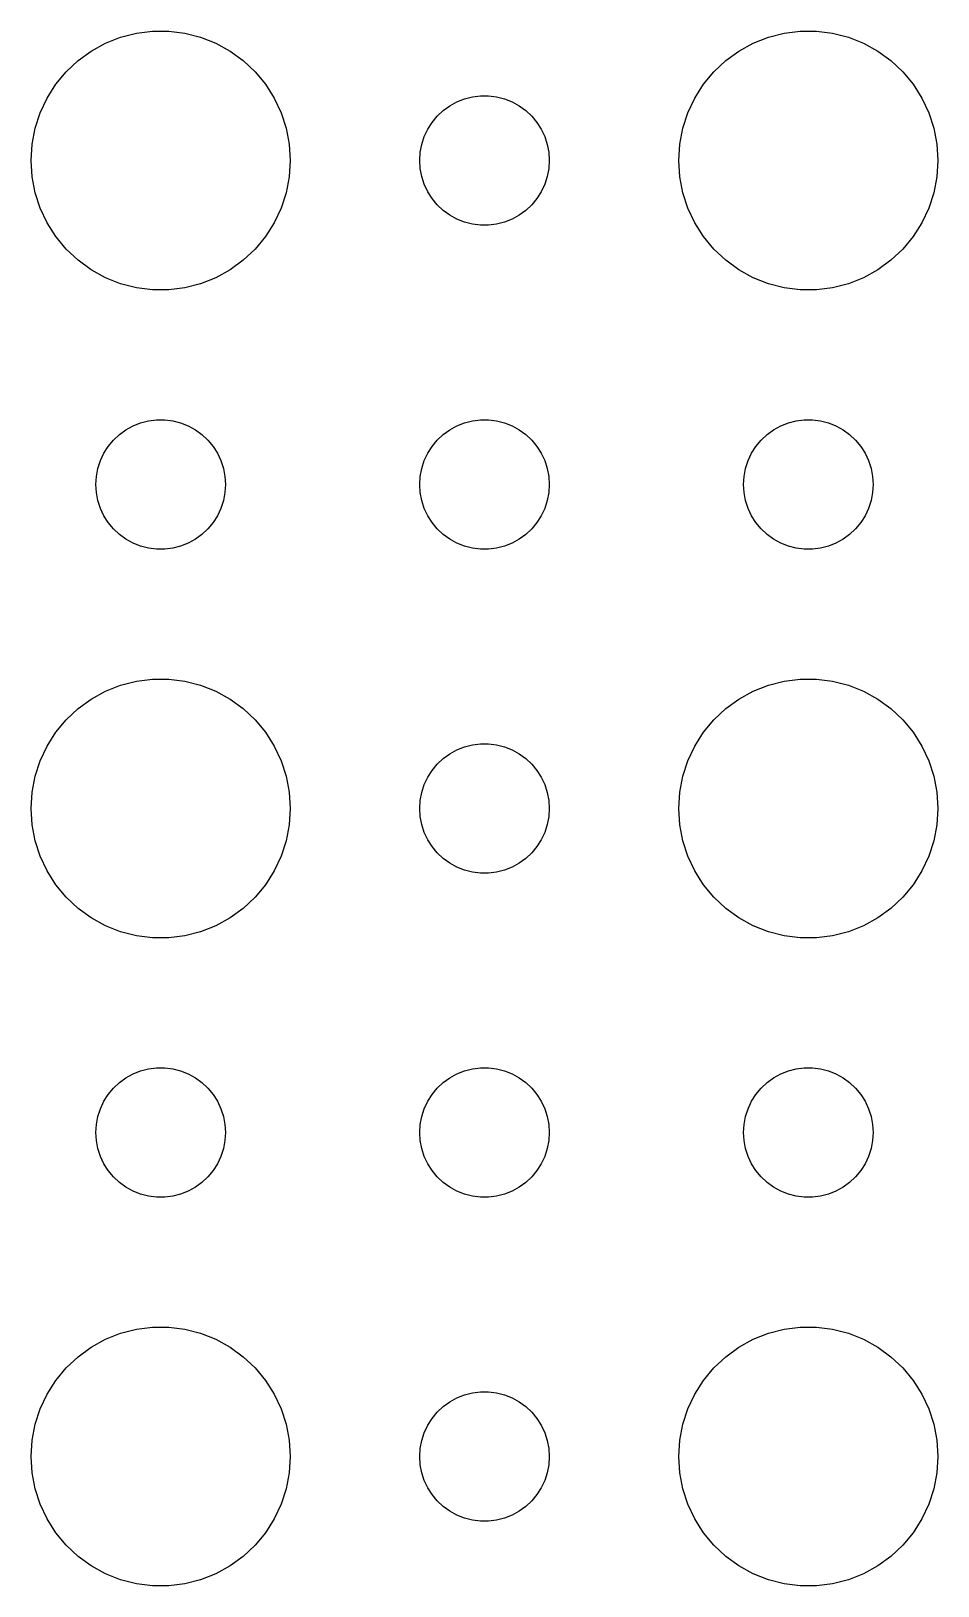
# Model space of a CAD drawing. Header units: metres. Extents: x -142 to 142, y -142 to 142.
# Drawn here: x -93 to -72, y -107.99 to -72.01 of the extents above; entities that cross this region are included whole.
import ezdxf

# ---------------------------------------------------------------- set-up
doc = ezdxf.new("R2010")
doc.units = ezdxf.units.M

msp = doc.modelspace()

# ---------------------------------------------------------------- linework, layer by layer
for p, q in [((-91.6075, -72.467), (-91.2773, -72.2855)), ((-91.2773, -72.2855), (-90.927, -72.1468)), ((-90.927, -72.1468), (-90.5621, -72.0531)), ((-90.5621, -72.0531), (-90.1884, -72.0059)), ((-90.1884, -72.0059), (-89.8116, -72.0059)), ((-89.8116, -72.0059), (-89.4379, -72.0531)), ((-89.4379, -72.0531), (-89.073, -72.1468)), ((-89.073, -72.1468), (-88.7227, -72.2855)), ((-88.7227, -72.2855), (-88.3925, -72.467)), ((-76.6075, -72.467), (-76.2773, -72.2855)), ((-76.2773, -72.2855), (-75.927, -72.1468)), ((-75.927, -72.1468), (-75.5621, -72.0531)), ((-75.5621, -72.0531), (-75.1884, -72.0059)), ((-75.1884, -72.0059), (-74.8116, -72.0059)), ((-74.8116, -72.0059), (-74.4379, -72.0531)), ((-74.4379, -72.0531), (-74.073, -72.1468)), ((-74.073, -72.1468), (-73.7227, -72.2855)), ((-73.7227, -72.2855), (-73.3925, -72.467)), ((-92.1869, -72.9464), (-91.9123, -72.6885)), ((-91.9123, -72.6885), (-91.6075, -72.467)), ((-88.3925, -72.467), (-88.0877, -72.6885)), ((-88.0877, -72.6885), (-87.8131, -72.9464)), ((-77.1869, -72.9464), (-76.9123, -72.6885)), ((-76.9123, -72.6885), (-76.6075, -72.467)), ((-73.3925, -72.467), (-73.0877, -72.6885)), ((-73.0877, -72.6885), (-72.8131, -72.9464)), ((-92.427, -73.2366), (-92.1869, -72.9464)), ((-87.8131, -72.9464), (-87.573, -73.2366)), ((-77.427, -73.2366), (-77.1869, -72.9464)), ((-72.8131, -72.9464), (-72.573, -73.2366)), ((-92.6289, -73.5547), (-92.427, -73.2366)), ((-87.573, -73.2366), (-87.3711, -73.5547)), ((-77.6289, -73.5547), (-77.427, -73.2366)), ((-72.573, -73.2366), (-72.3711, -73.5547)), ((-92.7893, -73.8956), (-92.6289, -73.5547)), ((-87.3711, -73.5547), (-87.2107, -73.8956)), ((-83.4561, -73.8442), (-83.3037, -73.7335)), ((-83.3037, -73.7335), (-83.1387, -73.6428)), ((-83.1387, -73.6428), (-82.9635, -73.5734)), ((-82.9635, -73.5734), (-82.7811, -73.5266)), ((-82.7811, -73.5266), (-82.5942, -73.503)), ((-82.5942, -73.503), (-82.4058, -73.503)), ((-82.4058, -73.503), (-82.2189, -73.5266)), ((-82.2189, -73.5266), (-82.0365, -73.5734)), ((-82.0365, -73.5734), (-81.8613, -73.6428)), ((-81.8613, -73.6428), (-81.6963, -73.7335)), ((-81.6963, -73.7335), (-81.5439, -73.8442)), ((-77.7893, -73.8956), (-77.6289, -73.5547)), ((-72.3711, -73.5547), (-72.2107, -73.8956)), ((-92.9057, -74.2539), (-92.7893, -73.8956)), ((-87.2107, -73.8956), (-87.0943, -74.2539)), ((-83.8145, -74.2774), (-83.7135, -74.1183)), ((-83.7135, -74.1183), (-83.5934, -73.9732)), ((-83.5934, -73.9732), (-83.4561, -73.8442)), ((-81.5439, -73.8442), (-81.4065, -73.9732)), ((-81.4065, -73.9732), (-81.2865, -74.1183)), ((-81.2865, -74.1183), (-81.1855, -74.2774)), ((-77.9057, -74.2539), (-77.7893, -73.8956)), ((-72.2107, -73.8956), (-72.0943, -74.2539)), ((-92.9763, -74.624), (-92.9057, -74.2539)), ((-87.0943, -74.2539), (-87.0237, -74.624)), ((-83.9529, -74.627), (-83.8947, -74.4478)), ((-83.8947, -74.4478), (-83.8145, -74.2774)), ((-81.1855, -74.2774), (-81.1053, -74.4478)), ((-81.1053, -74.4478), (-81.0471, -74.627)), ((-77.9763, -74.624), (-77.9057, -74.2539)), ((-72.0943, -74.2539), (-72.0237, -74.624)), ((-93, -75), (-92.9763, -74.624)), ((-87.0237, -74.624), (-87, -75)), ((-84, -75), (-83.9882, -74.812)), ((-83.9882, -74.812), (-83.9529, -74.627)), ((-81.0471, -74.627), (-81.0118, -74.812)), ((-81.0118, -74.812), (-81, -75)), ((-78, -75), (-77.9763, -74.624)), ((-72.0237, -74.624), (-72, -75)), ((-92.9763, -75.376), (-93, -75)), ((-87, -75), (-87.0237, -75.376)), ((-83.9882, -75.188), (-84, -75)), ((-83.9529, -75.373), (-83.9882, -75.188)), ((-81.0118, -75.188), (-81.0471, -75.373)), ((-81, -75), (-81.0118, -75.188)), ((-77.9763, -75.376), (-78, -75)), ((-72, -75), (-72.0237, -75.376)), ((-92.9057, -75.7461), (-92.9763, -75.376)), ((-87.0237, -75.376), (-87.0943, -75.7461)), ((-83.8947, -75.5522), (-83.9529, -75.373)), ((-83.8145, -75.7226), (-83.8947, -75.5522)), ((-81.1053, -75.5522), (-81.1855, -75.7226)), ((-81.0471, -75.373), (-81.1053, -75.5522)), ((-77.9057, -75.7461), (-77.9763, -75.376)), ((-72.0237, -75.376), (-72.0943, -75.7461)), ((-92.7893, -76.1044), (-92.9057, -75.7461)), ((-87.0943, -75.7461), (-87.2107, -76.1044)), ((-83.7135, -75.8817), (-83.8145, -75.7226)), ((-83.5934, -76.0268), (-83.7135, -75.8817)), ((-81.2865, -75.8817), (-81.4065, -76.0268)), ((-81.1855, -75.7226), (-81.2865, -75.8817)), ((-77.7893, -76.1044), (-77.9057, -75.7461)), ((-72.0943, -75.7461), (-72.2107, -76.1044)), ((-92.6289, -76.4453), (-92.7893, -76.1044)), ((-87.2107, -76.1044), (-87.3711, -76.4453)), ((-83.4561, -76.1558), (-83.5934, -76.0268)), ((-83.3037, -76.2665), (-83.4561, -76.1558)), ((-83.1387, -76.3572), (-83.3037, -76.2665)), ((-81.6963, -76.2665), (-81.8613, -76.3572)), ((-81.5439, -76.1558), (-81.6963, -76.2665)), ((-81.4065, -76.0268), (-81.5439, -76.1558)), ((-77.6289, -76.4453), (-77.7893, -76.1044)), ((-72.2107, -76.1044), (-72.3711, -76.4453)), ((-92.427, -76.7634), (-92.6289, -76.4453)), ((-87.3711, -76.4453), (-87.573, -76.7634)), ((-82.9635, -76.4266), (-83.1387, -76.3572)), ((-82.7811, -76.4734), (-82.9635, -76.4266)), ((-82.5942, -76.497), (-82.7811, -76.4734)), ((-82.4058, -76.497), (-82.5942, -76.497)), ((-82.2189, -76.4734), (-82.4058, -76.497)), ((-82.0365, -76.4266), (-82.2189, -76.4734)), ((-81.8613, -76.3572), (-82.0365, -76.4266)), ((-77.427, -76.7634), (-77.6289, -76.4453)), ((-72.3711, -76.4453), (-72.573, -76.7634)), ((-92.1869, -77.0536), (-92.427, -76.7634)), ((-87.573, -76.7634), (-87.8131, -77.0536)), ((-77.1869, -77.0536), (-77.427, -76.7634)), ((-72.573, -76.7634), (-72.8131, -77.0536)), ((-91.9123, -77.3115), (-92.1869, -77.0536)), ((-91.6075, -77.533), (-91.9123, -77.3115)), ((-88.0877, -77.3115), (-88.3925, -77.533)), ((-87.8131, -77.0536), (-88.0877, -77.3115)), ((-76.9123, -77.3115), (-77.1869, -77.0536)), ((-76.6075, -77.533), (-76.9123, -77.3115)), ((-73.0877, -77.3115), (-73.3925, -77.533)), ((-72.8131, -77.0536), (-73.0877, -77.3115)), ((-91.2773, -77.7145), (-91.6075, -77.533)), ((-90.927, -77.8532), (-91.2773, -77.7145)), ((-88.7227, -77.7145), (-89.073, -77.8532)), ((-88.3925, -77.533), (-88.7227, -77.7145)), ((-76.2773, -77.7145), (-76.6075, -77.533)), ((-75.927, -77.8532), (-76.2773, -77.7145)), ((-73.7227, -77.7145), (-74.073, -77.8532)), ((-73.3925, -77.533), (-73.7227, -77.7145)), ((-90.5621, -77.9469), (-90.927, -77.8532)), ((-90.1884, -77.9941), (-90.5621, -77.9469)), ((-89.8116, -77.9941), (-90.1884, -77.9941)), ((-89.4379, -77.9469), (-89.8116, -77.9941)), ((-89.073, -77.8532), (-89.4379, -77.9469)), ((-75.5621, -77.9469), (-75.927, -77.8532)), ((-75.1884, -77.9941), (-75.5621, -77.9469)), ((-74.8116, -77.9941), (-75.1884, -77.9941)), ((-74.4379, -77.9469), (-74.8116, -77.9941)), ((-74.073, -77.8532), (-74.4379, -77.9469)), ((-90.9561, -81.3442), (-90.8037, -81.2335)), ((-90.8037, -81.2335), (-90.6387, -81.1428)), ((-90.6387, -81.1428), (-90.4635, -81.0734)), ((-90.4635, -81.0734), (-90.2811, -81.0266)), ((-90.2811, -81.0266), (-90.0942, -81.003)), ((-90.0942, -81.003), (-89.9058, -81.003)), ((-89.9058, -81.003), (-89.7189, -81.0266)), ((-89.7189, -81.0266), (-89.5365, -81.0734)), ((-89.5365, -81.0734), (-89.3613, -81.1428)), ((-89.3613, -81.1428), (-89.1963, -81.2335)), ((-89.1963, -81.2335), (-89.0439, -81.3442)), ((-83.4561, -81.3442), (-83.3037, -81.2335)), ((-83.3037, -81.2335), (-83.1387, -81.1428)), ((-83.1387, -81.1428), (-82.9635, -81.0734)), ((-82.9635, -81.0734), (-82.7811, -81.0266)), ((-82.7811, -81.0266), (-82.5942, -81.003)), ((-82.5942, -81.003), (-82.4058, -81.003)), ((-82.4058, -81.003), (-82.2189, -81.0266)), ((-82.2189, -81.0266), (-82.0365, -81.0734)), ((-82.0365, -81.0734), (-81.8613, -81.1428)), ((-81.8613, -81.1428), (-81.6963, -81.2335)), ((-81.6963, -81.2335), (-81.5439, -81.3442)), ((-75.9561, -81.3442), (-75.8037, -81.2335)), ((-75.8037, -81.2335), (-75.6387, -81.1428)), ((-75.6387, -81.1428), (-75.4635, -81.0734)), ((-75.4635, -81.0734), (-75.2811, -81.0266)), ((-75.2811, -81.0266), (-75.0942, -81.003)), ((-75.0942, -81.003), (-74.9058, -81.003)), ((-74.9058, -81.003), (-74.7189, -81.0266)), ((-74.7189, -81.0266), (-74.5365, -81.0734)), ((-74.5365, -81.0734), (-74.3613, -81.1428)), ((-74.3613, -81.1428), (-74.1963, -81.2335)), ((-74.1963, -81.2335), (-74.0439, -81.3442)), ((-91.3145, -81.7774), (-91.2135, -81.6183)), ((-91.2135, -81.6183), (-91.0934, -81.4732)), ((-91.0934, -81.4732), (-90.9561, -81.3442)), ((-89.0439, -81.3442), (-88.9065, -81.4732)), ((-88.9065, -81.4732), (-88.7865, -81.6183)), ((-88.7865, -81.6183), (-88.6855, -81.7774)), ((-83.8145, -81.7774), (-83.7135, -81.6183)), ((-83.7135, -81.6183), (-83.5934, -81.4732)), ((-83.5934, -81.4732), (-83.4561, -81.3442)), ((-81.5439, -81.3442), (-81.4065, -81.4732)), ((-81.4065, -81.4732), (-81.2865, -81.6183)), ((-81.2865, -81.6183), (-81.1855, -81.7774)), ((-76.3145, -81.7774), (-76.2135, -81.6183)), ((-76.2135, -81.6183), (-76.0934, -81.4732)), ((-76.0934, -81.4732), (-75.9561, -81.3442)), ((-74.0439, -81.3442), (-73.9065, -81.4732)), ((-73.9065, -81.4732), (-73.7865, -81.6183)), ((-73.7865, -81.6183), (-73.6855, -81.7774)), ((-91.4529, -82.127), (-91.3947, -81.9478)), ((-91.3947, -81.9478), (-91.3145, -81.7774)), ((-88.6855, -81.7774), (-88.6053, -81.9478)), ((-88.6053, -81.9478), (-88.5471, -82.127)), ((-83.9529, -82.127), (-83.8947, -81.9478)), ((-83.8947, -81.9478), (-83.8145, -81.7774)), ((-81.1855, -81.7774), (-81.1053, -81.9478)), ((-81.1053, -81.9478), (-81.0471, -82.127)), ((-76.4529, -82.127), (-76.3947, -81.9478)), ((-76.3947, -81.9478), (-76.3145, -81.7774)), ((-73.6855, -81.7774), (-73.6053, -81.9478)), ((-73.6053, -81.9478), (-73.5471, -82.127)), ((-91.5, -82.5), (-91.4882, -82.312)), ((-91.4882, -82.312), (-91.4529, -82.127)), ((-88.5471, -82.127), (-88.5118, -82.312)), ((-88.5118, -82.312), (-88.5, -82.5)), ((-84, -82.5), (-83.9882, -82.312)), ((-83.9882, -82.312), (-83.9529, -82.127)), ((-81.0471, -82.127), (-81.0118, -82.312)), ((-81.0118, -82.312), (-81, -82.5)), ((-76.5, -82.5), (-76.4882, -82.312)), ((-76.4882, -82.312), (-76.4529, -82.127)), ((-73.5471, -82.127), (-73.5118, -82.312)), ((-73.5118, -82.312), (-73.5, -82.5)), ((-91.4882, -82.688), (-91.5, -82.5)), ((-91.4529, -82.873), (-91.4882, -82.688)), ((-88.5118, -82.688), (-88.5471, -82.873)), ((-88.5, -82.5), (-88.5118, -82.688)), ((-83.9882, -82.688), (-84, -82.5)), ((-83.9529, -82.873), (-83.9882, -82.688)), ((-81.0118, -82.688), (-81.0471, -82.873)), ((-81, -82.5), (-81.0118, -82.688)), ((-76.4882, -82.688), (-76.5, -82.5)), ((-76.4529, -82.873), (-76.4882, -82.688)), ((-73.5118, -82.688), (-73.5471, -82.873)), ((-73.5, -82.5), (-73.5118, -82.688)), ((-91.3947, -83.0522), (-91.4529, -82.873)), ((-91.3145, -83.2226), (-91.3947, -83.0522)), ((-88.6053, -83.0522), (-88.6855, -83.2226)), ((-88.5471, -82.873), (-88.6053, -83.0522)), ((-83.8947, -83.0522), (-83.9529, -82.873)), ((-83.8145, -83.2226), (-83.8947, -83.0522)), ((-81.1053, -83.0522), (-81.1855, -83.2226)), ((-81.0471, -82.873), (-81.1053, -83.0522)), ((-76.3947, -83.0522), (-76.4529, -82.873)), ((-76.3145, -83.2226), (-76.3947, -83.0522)), ((-73.6053, -83.0522), (-73.6855, -83.2226)), ((-73.5471, -82.873), (-73.6053, -83.0522)), ((-91.2135, -83.3817), (-91.3145, -83.2226)), ((-91.0934, -83.5268), (-91.2135, -83.3817)), ((-88.7865, -83.3817), (-88.9065, -83.5268)), ((-88.6855, -83.2226), (-88.7865, -83.3817)), ((-83.7135, -83.3817), (-83.8145, -83.2226)), ((-83.5934, -83.5268), (-83.7135, -83.3817)), ((-81.2865, -83.3817), (-81.4065, -83.5268)), ((-81.1855, -83.2226), (-81.2865, -83.3817)), ((-76.2135, -83.3817), (-76.3145, -83.2226)), ((-76.0934, -83.5268), (-76.2135, -83.3817)), ((-73.7865, -83.3817), (-73.9065, -83.5268)), ((-73.6855, -83.2226), (-73.7865, -83.3817)), ((-90.9561, -83.6558), (-91.0934, -83.5268)), ((-90.8037, -83.7665), (-90.9561, -83.6558)), ((-90.6387, -83.8572), (-90.8037, -83.7665)), ((-89.1963, -83.7665), (-89.3613, -83.8572)), ((-89.0439, -83.6558), (-89.1963, -83.7665)), ((-88.9065, -83.5268), (-89.0439, -83.6558)), ((-83.4561, -83.6558), (-83.5934, -83.5268)), ((-83.3037, -83.7665), (-83.4561, -83.6558)), ((-83.1387, -83.8572), (-83.3037, -83.7665)), ((-81.6963, -83.7665), (-81.8613, -83.8572)), ((-81.5439, -83.6558), (-81.6963, -83.7665)), ((-81.4065, -83.5268), (-81.5439, -83.6558)), ((-75.9561, -83.6558), (-76.0934, -83.5268)), ((-75.8037, -83.7665), (-75.9561, -83.6558)), ((-75.6387, -83.8572), (-75.8037, -83.7665)), ((-74.1963, -83.7665), (-74.3613, -83.8572)), ((-74.0439, -83.6558), (-74.1963, -83.7665)), ((-73.9065, -83.5268), (-74.0439, -83.6558)), ((-90.4635, -83.9266), (-90.6387, -83.8572)), ((-90.2811, -83.9734), (-90.4635, -83.9266)), ((-90.0942, -83.997), (-90.2811, -83.9734)), ((-89.9058, -83.997), (-90.0942, -83.997)), ((-89.7189, -83.9734), (-89.9058, -83.997)), ((-89.5365, -83.9266), (-89.7189, -83.9734)), ((-89.3613, -83.8572), (-89.5365, -83.9266)), ((-82.9635, -83.9266), (-83.1387, -83.8572)), ((-82.7811, -83.9734), (-82.9635, -83.9266)), ((-82.5942, -83.997), (-82.7811, -83.9734)), ((-82.4058, -83.997), (-82.5942, -83.997)), ((-82.2189, -83.9734), (-82.4058, -83.997)), ((-82.0365, -83.9266), (-82.2189, -83.9734)), ((-81.8613, -83.8572), (-82.0365, -83.9266)), ((-75.4635, -83.9266), (-75.6387, -83.8572)), ((-75.2811, -83.9734), (-75.4635, -83.9266)), ((-75.0942, -83.997), (-75.2811, -83.9734)), ((-74.9058, -83.997), (-75.0942, -83.997)), ((-74.7189, -83.9734), (-74.9058, -83.997)), ((-74.5365, -83.9266), (-74.7189, -83.9734)), ((-74.3613, -83.8572), (-74.5365, -83.9266)), ((-90.927, -87.1468), (-90.5621, -87.0531)), ((-90.5621, -87.0531), (-90.1884, -87.0059)), ((-90.1884, -87.0059), (-89.8116, -87.0059)), ((-89.8116, -87.0059), (-89.4379, -87.0531)), ((-89.4379, -87.0531), (-89.073, -87.1468)), ((-75.927, -87.1468), (-75.5621, -87.0531)), ((-75.5621, -87.0531), (-75.1884, -87.0059)), ((-75.1884, -87.0059), (-74.8116, -87.0059)), ((-74.8116, -87.0059), (-74.4379, -87.0531)), ((-74.4379, -87.0531), (-74.073, -87.1468)), ((-91.6075, -87.467), (-91.2773, -87.2855)), ((-91.2773, -87.2855), (-90.927, -87.1468)), ((-89.073, -87.1468), (-88.7227, -87.2855)), ((-88.7227, -87.2855), (-88.3925, -87.467)), ((-76.6075, -87.467), (-76.2773, -87.2855)), ((-76.2773, -87.2855), (-75.927, -87.1468)), ((-74.073, -87.1468), (-73.7227, -87.2855)), ((-73.7227, -87.2855), (-73.3925, -87.467)), ((-92.1869, -87.9464), (-91.9123, -87.6885)), ((-91.9123, -87.6885), (-91.6075, -87.467)), ((-88.3925, -87.467), (-88.0877, -87.6885)), ((-88.0877, -87.6885), (-87.8131, -87.9464)), ((-77.1869, -87.9464), (-76.9123, -87.6885)), ((-76.9123, -87.6885), (-76.6075, -87.467)), ((-73.3925, -87.467), (-73.0877, -87.6885)), ((-73.0877, -87.6885), (-72.8131, -87.9464)), ((-92.427, -88.2366), (-92.1869, -87.9464)), ((-87.8131, -87.9464), (-87.573, -88.2366)), ((-77.427, -88.2366), (-77.1869, -87.9464)), ((-72.8131, -87.9464), (-72.573, -88.2366)), ((-92.6289, -88.5547), (-92.427, -88.2366)), ((-87.573, -88.2366), (-87.3711, -88.5547)), ((-82.9635, -88.5734), (-82.7811, -88.5266)), ((-82.7811, -88.5266), (-82.5942, -88.503)), ((-82.5942, -88.503), (-82.4058, -88.503)), ((-82.4058, -88.503), (-82.2189, -88.5266)), ((-82.2189, -88.5266), (-82.0365, -88.5734)), ((-77.6289, -88.5547), (-77.427, -88.2366)), ((-72.573, -88.2366), (-72.3711, -88.5547)), ((-92.7893, -88.8956), (-92.6289, -88.5547)), ((-87.3711, -88.5547), (-87.2107, -88.8956)), ((-83.5934, -88.9732), (-83.4561, -88.8442)), ((-83.4561, -88.8442), (-83.3037, -88.7335)), ((-83.3037, -88.7335), (-83.1387, -88.6428)), ((-83.1387, -88.6428), (-82.9635, -88.5734)), ((-82.0365, -88.5734), (-81.8613, -88.6428)), ((-81.8613, -88.6428), (-81.6963, -88.7335)), ((-81.6963, -88.7335), (-81.5439, -88.8442)), ((-81.5439, -88.8442), (-81.4065, -88.9732)), ((-77.7893, -88.8956), (-77.6289, -88.5547)), ((-72.3711, -88.5547), (-72.2107, -88.8956)), ((-92.9057, -89.2539), (-92.7893, -88.8956)), ((-87.2107, -88.8956), (-87.0943, -89.2539)), ((-83.8145, -89.2774), (-83.7135, -89.1183)), ((-83.7135, -89.1183), (-83.5934, -88.9732)), ((-81.4065, -88.9732), (-81.2865, -89.1183)), ((-81.2865, -89.1183), (-81.1855, -89.2774)), ((-77.9057, -89.2539), (-77.7893, -88.8956)), ((-72.2107, -88.8956), (-72.0943, -89.2539)), ((-92.9763, -89.624), (-92.9057, -89.2539)), ((-87.0943, -89.2539), (-87.0237, -89.624)), ((-83.9529, -89.627), (-83.8947, -89.4478)), ((-83.8947, -89.4478), (-83.8145, -89.2774)), ((-81.1855, -89.2774), (-81.1053, -89.4478)), ((-81.1053, -89.4478), (-81.0471, -89.627)), ((-77.9763, -89.624), (-77.9057, -89.2539)), ((-72.0943, -89.2539), (-72.0237, -89.624)), ((-93, -90), (-92.9763, -89.624)), ((-87.0237, -89.624), (-87, -90)), ((-84, -90), (-83.9882, -89.812)), ((-83.9882, -89.812), (-83.9529, -89.627)), ((-81.0471, -89.627), (-81.0118, -89.812)), ((-81.0118, -89.812), (-81, -90)), ((-78, -90), (-77.9763, -89.624)), ((-72.0237, -89.624), (-72, -90)), ((-92.9763, -90.376), (-93, -90)), ((-87, -90), (-87.0237, -90.376)), ((-83.9882, -90.188), (-84, -90)), ((-83.9529, -90.373), (-83.9882, -90.188)), ((-81.0118, -90.188), (-81.0471, -90.373)), ((-81, -90), (-81.0118, -90.188)), ((-77.9763, -90.376), (-78, -90)), ((-72, -90), (-72.0237, -90.376)), ((-92.9057, -90.7461), (-92.9763, -90.376)), ((-87.0237, -90.376), (-87.0943, -90.7461)), ((-83.8947, -90.5522), (-83.9529, -90.373)), ((-83.8145, -90.7226), (-83.8947, -90.5522)), ((-81.1053, -90.5522), (-81.1855, -90.7226)), ((-81.0471, -90.373), (-81.1053, -90.5522)), ((-77.9057, -90.7461), (-77.9763, -90.376)), ((-72.0237, -90.376), (-72.0943, -90.7461)), ((-92.7893, -91.1044), (-92.9057, -90.7461)), ((-87.0943, -90.7461), (-87.2107, -91.1044)), ((-83.7135, -90.8817), (-83.8145, -90.7226)), ((-83.5934, -91.0268), (-83.7135, -90.8817)), ((-83.4561, -91.1558), (-83.5934, -91.0268)), ((-81.4065, -91.0268), (-81.5439, -91.1558)), ((-81.2865, -90.8817), (-81.4065, -91.0268)), ((-81.1855, -90.7226), (-81.2865, -90.8817)), ((-77.7893, -91.1044), (-77.9057, -90.7461)), ((-72.0943, -90.7461), (-72.2107, -91.1044)), ((-92.6289, -91.4453), (-92.7893, -91.1044)), ((-87.2107, -91.1044), (-87.3711, -91.4453)), ((-83.3037, -91.2665), (-83.4561, -91.1558)), ((-83.1387, -91.3572), (-83.3037, -91.2665)), ((-82.9635, -91.4266), (-83.1387, -91.3572)), ((-81.8613, -91.3572), (-82.0365, -91.4266)), ((-81.6963, -91.2665), (-81.8613, -91.3572)), ((-81.5439, -91.1558), (-81.6963, -91.2665)), ((-77.6289, -91.4453), (-77.7893, -91.1044)), ((-72.2107, -91.1044), (-72.3711, -91.4453)), ((-92.427, -91.7634), (-92.6289, -91.4453)), ((-92.1869, -92.0536), (-92.427, -91.7634)), ((-87.573, -91.7634), (-87.8131, -92.0536)), ((-87.3711, -91.4453), (-87.573, -91.7634)), ((-82.7811, -91.4734), (-82.9635, -91.4266)), ((-82.5942, -91.497), (-82.7811, -91.4734)), ((-82.4058, -91.497), (-82.5942, -91.497)), ((-82.2189, -91.4734), (-82.4058, -91.497)), ((-82.0365, -91.4266), (-82.2189, -91.4734)), ((-77.427, -91.7634), (-77.6289, -91.4453)), ((-77.1869, -92.0536), (-77.427, -91.7634)), ((-72.573, -91.7634), (-72.8131, -92.0536)), ((-72.3711, -91.4453), (-72.573, -91.7634)), ((-91.9123, -92.3115), (-92.1869, -92.0536)), ((-87.8131, -92.0536), (-88.0877, -92.3115)), ((-76.9123, -92.3115), (-77.1869, -92.0536)), ((-72.8131, -92.0536), (-73.0877, -92.3115)), ((-91.6075, -92.533), (-91.9123, -92.3115)), ((-88.0877, -92.3115), (-88.3925, -92.533)), ((-76.6075, -92.533), (-76.9123, -92.3115)), ((-73.0877, -92.3115), (-73.3925, -92.533)), ((-91.2773, -92.7145), (-91.6075, -92.533)), ((-90.927, -92.8532), (-91.2773, -92.7145)), ((-88.7227, -92.7145), (-89.073, -92.8532)), ((-88.3925, -92.533), (-88.7227, -92.7145)), ((-76.2773, -92.7145), (-76.6075, -92.533)), ((-75.927, -92.8532), (-76.2773, -92.7145)), ((-73.7227, -92.7145), (-74.073, -92.8532)), ((-73.3925, -92.533), (-73.7227, -92.7145)), ((-90.5621, -92.9469), (-90.927, -92.8532)), ((-90.1884, -92.9941), (-90.5621, -92.9469)), ((-89.8116, -92.9941), (-90.1884, -92.9941)), ((-89.4379, -92.9469), (-89.8116, -92.9941)), ((-89.073, -92.8532), (-89.4379, -92.9469)), ((-75.5621, -92.9469), (-75.927, -92.8532)), ((-75.1884, -92.9941), (-75.5621, -92.9469)), ((-74.8116, -92.9941), (-75.1884, -92.9941)), ((-74.4379, -92.9469), (-74.8116, -92.9941)), ((-74.073, -92.8532), (-74.4379, -92.9469)), ((-90.6387, -96.1428), (-90.4635, -96.0734)), ((-90.4635, -96.0734), (-90.2811, -96.0266)), ((-90.2811, -96.0266), (-90.0942, -96.003)), ((-90.0942, -96.003), (-89.9058, -96.003)), ((-89.9058, -96.003), (-89.7189, -96.0266)), ((-89.7189, -96.0266), (-89.5365, -96.0734)), ((-89.5365, -96.0734), (-89.3613, -96.1428)), ((-83.1387, -96.1428), (-82.9635, -96.0734)), ((-82.9635, -96.0734), (-82.7811, -96.0266)), ((-82.7811, -96.0266), (-82.5942, -96.003)), ((-82.5942, -96.003), (-82.4058, -96.003)), ((-82.4058, -96.003), (-82.2189, -96.0266)), ((-82.2189, -96.0266), (-82.0365, -96.0734)), ((-82.0365, -96.0734), (-81.8613, -96.1428)), ((-75.6387, -96.1428), (-75.4635, -96.0734)), ((-75.4635, -96.0734), (-75.2811, -96.0266)), ((-75.2811, -96.0266), (-75.0942, -96.003)), ((-75.0942, -96.003), (-74.9058, -96.003)), ((-74.9058, -96.003), (-74.7189, -96.0266)), ((-74.7189, -96.0266), (-74.5365, -96.0734)), ((-74.5365, -96.0734), (-74.3613, -96.1428)), ((-91.0934, -96.4732), (-90.9561, -96.3442)), ((-90.9561, -96.3442), (-90.8037, -96.2335)), ((-90.8037, -96.2335), (-90.6387, -96.1428)), ((-89.3613, -96.1428), (-89.1963, -96.2335)), ((-89.1963, -96.2335), (-89.0439, -96.3442)), ((-89.0439, -96.3442), (-88.9065, -96.4732)), ((-83.5934, -96.4732), (-83.4561, -96.3442)), ((-83.4561, -96.3442), (-83.3037, -96.2335)), ((-83.3037, -96.2335), (-83.1387, -96.1428)), ((-81.8613, -96.1428), (-81.6963, -96.2335)), ((-81.6963, -96.2335), (-81.5439, -96.3442)), ((-81.5439, -96.3442), (-81.4065, -96.4732)), ((-76.0934, -96.4732), (-75.9561, -96.3442)), ((-75.9561, -96.3442), (-75.8037, -96.2335)), ((-75.8037, -96.2335), (-75.6387, -96.1428)), ((-74.3613, -96.1428), (-74.1963, -96.2335)), ((-74.1963, -96.2335), (-74.0439, -96.3442)), ((-74.0439, -96.3442), (-73.9065, -96.4732)), ((-91.3947, -96.9478), (-91.3145, -96.7774)), ((-91.3145, -96.7774), (-91.2135, -96.6183)), ((-91.2135, -96.6183), (-91.0934, -96.4732)), ((-88.9065, -96.4732), (-88.7865, -96.6183)), ((-88.7865, -96.6183), (-88.6855, -96.7774)), ((-88.6855, -96.7774), (-88.6053, -96.9478)), ((-83.8947, -96.9478), (-83.8145, -96.7774)), ((-83.8145, -96.7774), (-83.7135, -96.6183)), ((-83.7135, -96.6183), (-83.5934, -96.4732)), ((-81.4065, -96.4732), (-81.2865, -96.6183)), ((-81.2865, -96.6183), (-81.1855, -96.7774)), ((-81.1855, -96.7774), (-81.1053, -96.9478)), ((-76.3947, -96.9478), (-76.3145, -96.7774)), ((-76.3145, -96.7774), (-76.2135, -96.6183)), ((-76.2135, -96.6183), (-76.0934, -96.4732)), ((-73.9065, -96.4732), (-73.7865, -96.6183)), ((-73.7865, -96.6183), (-73.6855, -96.7774)), ((-73.6855, -96.7774), (-73.6053, -96.9478)), ((-91.4882, -97.312), (-91.4529, -97.127)), ((-91.4529, -97.127), (-91.3947, -96.9478)), ((-88.6053, -96.9478), (-88.5471, -97.127)), ((-88.5471, -97.127), (-88.5118, -97.312)), ((-83.9882, -97.312), (-83.9529, -97.127)), ((-83.9529, -97.127), (-83.8947, -96.9478)), ((-81.1053, -96.9478), (-81.0471, -97.127)), ((-81.0471, -97.127), (-81.0118, -97.312)), ((-76.4882, -97.312), (-76.4529, -97.127)), ((-76.4529, -97.127), (-76.3947, -96.9478)), ((-73.6053, -96.9478), (-73.5471, -97.127)), ((-73.5471, -97.127), (-73.5118, -97.312)), ((-91.5, -97.5), (-91.4882, -97.312)), ((-91.4882, -97.688), (-91.5, -97.5)), ((-88.5118, -97.312), (-88.5, -97.5)), ((-88.5, -97.5), (-88.5118, -97.688)), ((-84, -97.5), (-83.9882, -97.312)), ((-83.9882, -97.688), (-84, -97.5)), ((-81.0118, -97.312), (-81, -97.5)), ((-81, -97.5), (-81.0118, -97.688)), ((-76.5, -97.5), (-76.4882, -97.312)), ((-76.4882, -97.688), (-76.5, -97.5)), ((-73.5118, -97.312), (-73.5, -97.5)), ((-73.5, -97.5), (-73.5118, -97.688)), ((-91.4529, -97.873), (-91.4882, -97.688)), ((-91.3947, -98.0522), (-91.4529, -97.873)), ((-88.5471, -97.873), (-88.6053, -98.0522)), ((-88.5118, -97.688), (-88.5471, -97.873)), ((-83.9529, -97.873), (-83.9882, -97.688)), ((-83.8947, -98.0522), (-83.9529, -97.873)), ((-81.0471, -97.873), (-81.1053, -98.0522)), ((-81.0118, -97.688), (-81.0471, -97.873)), ((-76.4529, -97.873), (-76.4882, -97.688)), ((-76.3947, -98.0522), (-76.4529, -97.873)), ((-73.5471, -97.873), (-73.6053, -98.0522)), ((-73.5118, -97.688), (-73.5471, -97.873)), ((-91.3145, -98.2226), (-91.3947, -98.0522)), ((-91.2135, -98.3817), (-91.3145, -98.2226)), ((-88.6855, -98.2226), (-88.7865, -98.3817)), ((-88.6053, -98.0522), (-88.6855, -98.2226)), ((-83.8145, -98.2226), (-83.8947, -98.0522)), ((-83.7135, -98.3817), (-83.8145, -98.2226)), ((-81.1855, -98.2226), (-81.2865, -98.3817)), ((-81.1053, -98.0522), (-81.1855, -98.2226)), ((-76.3145, -98.2226), (-76.3947, -98.0522)), ((-76.2135, -98.3817), (-76.3145, -98.2226)), ((-73.6855, -98.2226), (-73.7865, -98.3817)), ((-73.6053, -98.0522), (-73.6855, -98.2226)), ((-91.0934, -98.5268), (-91.2135, -98.3817)), ((-90.9561, -98.6558), (-91.0934, -98.5268)), ((-88.9065, -98.5268), (-89.0439, -98.6558)), ((-88.7865, -98.3817), (-88.9065, -98.5268)), ((-83.5934, -98.5268), (-83.7135, -98.3817)), ((-83.4561, -98.6558), (-83.5934, -98.5268)), ((-81.4065, -98.5268), (-81.5439, -98.6558)), ((-81.2865, -98.3817), (-81.4065, -98.5268)), ((-76.0934, -98.5268), (-76.2135, -98.3817)), ((-75.9561, -98.6558), (-76.0934, -98.5268)), ((-73.9065, -98.5268), (-74.0439, -98.6558)), ((-73.7865, -98.3817), (-73.9065, -98.5268)), ((-90.8037, -98.7665), (-90.9561, -98.6558)), ((-90.6387, -98.8572), (-90.8037, -98.7665)), ((-90.4635, -98.9266), (-90.6387, -98.8572)), ((-90.2811, -98.9734), (-90.4635, -98.9266)), ((-89.5365, -98.9266), (-89.7189, -98.9734)), ((-89.3613, -98.8572), (-89.5365, -98.9266)), ((-89.1963, -98.7665), (-89.3613, -98.8572)), ((-89.0439, -98.6558), (-89.1963, -98.7665)), ((-83.3037, -98.7665), (-83.4561, -98.6558)), ((-83.1387, -98.8572), (-83.3037, -98.7665)), ((-82.9635, -98.9266), (-83.1387, -98.8572)), ((-82.7811, -98.9734), (-82.9635, -98.9266)), ((-82.0365, -98.9266), (-82.2189, -98.9734)), ((-81.8613, -98.8572), (-82.0365, -98.9266)), ((-81.6963, -98.7665), (-81.8613, -98.8572)), ((-81.5439, -98.6558), (-81.6963, -98.7665)), ((-75.8037, -98.7665), (-75.9561, -98.6558)), ((-75.6387, -98.8572), (-75.8037, -98.7665)), ((-75.4635, -98.9266), (-75.6387, -98.8572)), ((-75.2811, -98.9734), (-75.4635, -98.9266)), ((-74.5365, -98.9266), (-74.7189, -98.9734)), ((-74.3613, -98.8572), (-74.5365, -98.9266)), ((-74.1963, -98.7665), (-74.3613, -98.8572)), ((-74.0439, -98.6558), (-74.1963, -98.7665)), ((-90.0942, -98.997), (-90.2811, -98.9734)), ((-89.9058, -98.997), (-90.0942, -98.997)), ((-89.7189, -98.9734), (-89.9058, -98.997)), ((-82.5942, -98.997), (-82.7811, -98.9734)), ((-82.4058, -98.997), (-82.5942, -98.997)), ((-82.2189, -98.9734), (-82.4058, -98.997)), ((-75.0942, -98.997), (-75.2811, -98.9734)), ((-74.9058, -98.997), (-75.0942, -98.997)), ((-74.7189, -98.9734), (-74.9058, -98.997)), ((-91.2773, -102.286), (-90.927, -102.147)), ((-90.927, -102.147), (-90.5621, -102.053)), ((-90.5621, -102.053), (-90.1884, -102.006)), ((-90.1884, -102.006), (-89.8116, -102.006)), ((-89.8116, -102.006), (-89.4379, -102.053)), ((-89.4379, -102.053), (-89.073, -102.147)), ((-89.073, -102.147), (-88.7227, -102.286)), ((-76.2773, -102.286), (-75.927, -102.147)), ((-75.927, -102.147), (-75.5621, -102.053)), ((-75.5621, -102.053), (-75.1884, -102.006)), ((-75.1884, -102.006), (-74.8116, -102.006)), ((-74.8116, -102.006), (-74.4379, -102.053)), ((-74.4379, -102.053), (-74.073, -102.147)), ((-74.073, -102.147), (-73.7227, -102.286)), ((-91.9123, -102.688), (-91.6075, -102.467)), ((-91.6075, -102.467), (-91.2773, -102.286)), ((-88.7227, -102.286), (-88.3925, -102.467)), ((-88.3925, -102.467), (-88.0877, -102.688)), ((-76.9123, -102.688), (-76.6075, -102.467)), ((-76.6075, -102.467), (-76.2773, -102.286)), ((-73.7227, -102.286), (-73.3925, -102.467)), ((-73.3925, -102.467), (-73.0877, -102.688)), ((-92.1869, -102.946), (-91.9123, -102.688)), ((-88.0877, -102.688), (-87.8131, -102.946)), ((-77.1869, -102.946), (-76.9123, -102.688)), ((-73.0877, -102.688), (-72.8131, -102.946)), ((-92.6289, -103.555), (-92.427, -103.237)), ((-92.427, -103.237), (-92.1869, -102.946)), ((-87.8131, -102.946), (-87.573, -103.237)), ((-87.573, -103.237), (-87.3711, -103.555)), ((-77.6289, -103.555), (-77.427, -103.237)), ((-77.427, -103.237), (-77.1869, -102.946)), ((-72.8131, -102.946), (-72.573, -103.237)), ((-72.573, -103.237), (-72.3711, -103.555)), ((-92.7893, -103.896), (-92.6289, -103.555)), ((-87.3711, -103.555), (-87.2107, -103.896)), ((-83.3037, -103.734), (-83.1387, -103.643)), ((-83.1387, -103.643), (-82.9635, -103.573)), ((-82.9635, -103.573), (-82.7811, -103.527)), ((-82.7811, -103.527), (-82.5942, -103.503)), ((-82.5942, -103.503), (-82.4058, -103.503)), ((-82.4058, -103.503), (-82.2189, -103.527)), ((-82.2189, -103.527), (-82.0365, -103.573)), ((-82.0365, -103.573), (-81.8613, -103.643)), ((-81.8613, -103.643), (-81.6963, -103.734)), ((-77.7893, -103.896), (-77.6289, -103.555)), ((-72.3711, -103.555), (-72.2107, -103.896)), ((-92.9057, -104.254), (-92.7893, -103.896)), ((-87.2107, -103.896), (-87.0943, -104.254)), ((-83.7135, -104.118), (-83.5934, -103.973)), ((-83.5934, -103.973), (-83.4561, -103.844)), ((-83.4561, -103.844), (-83.3037, -103.734)), ((-81.6963, -103.734), (-81.5439, -103.844)), ((-81.5439, -103.844), (-81.4065, -103.973)), ((-81.4065, -103.973), (-81.2865, -104.118)), ((-77.9057, -104.254), (-77.7893, -103.896)), ((-72.2107, -103.896), (-72.0943, -104.254)), ((-92.9763, -104.624), (-92.9057, -104.254)), ((-87.0943, -104.254), (-87.0237, -104.624)), ((-83.8947, -104.448), (-83.8145, -104.277)), ((-83.8145, -104.277), (-83.7135, -104.118)), ((-81.2865, -104.118), (-81.1855, -104.277)), ((-81.1855, -104.277), (-81.1053, -104.448)), ((-77.9763, -104.624), (-77.9057, -104.254)), ((-72.0943, -104.254), (-72.0237, -104.624)), ((-93, -105), (-92.9763, -104.624)), ((-87.0237, -104.624), (-87, -105)), ((-83.9882, -104.812), (-83.9529, -104.627)), ((-83.9529, -104.627), (-83.8947, -104.448)), ((-81.1053, -104.448), (-81.0471, -104.627)), ((-81.0471, -104.627), (-81.0118, -104.812)), ((-78, -105), (-77.9763, -104.624)), ((-72.0237, -104.624), (-72, -105)), ((-92.9763, -105.376), (-93, -105)), ((-87, -105), (-87.0237, -105.376)), ((-84, -105), (-83.9882, -104.812)), ((-83.9882, -105.188), (-84, -105)), ((-81.0118, -104.812), (-81, -105)), ((-81, -105), (-81.0118, -105.188)), ((-77.9763, -105.376), (-78, -105)), ((-72, -105), (-72.0237, -105.376)), ((-92.9057, -105.746), (-92.9763, -105.376)), ((-87.0237, -105.376), (-87.0943, -105.746)), ((-83.9529, -105.373), (-83.9882, -105.188)), ((-83.8947, -105.552), (-83.9529, -105.373)), ((-81.0471, -105.373), (-81.1053, -105.552)), ((-81.0118, -105.188), (-81.0471, -105.373)), ((-77.9057, -105.746), (-77.9763, -105.376)), ((-72.0237, -105.376), (-72.0943, -105.746)), ((-92.7893, -106.104), (-92.9057, -105.746)), ((-87.0943, -105.746), (-87.2107, -106.104)), ((-83.8145, -105.723), (-83.8947, -105.552)), ((-83.7135, -105.882), (-83.8145, -105.723)), ((-81.1855, -105.723), (-81.2865, -105.882)), ((-81.1053, -105.552), (-81.1855, -105.723)), ((-77.7893, -106.104), (-77.9057, -105.746)), ((-72.0943, -105.746), (-72.2107, -106.104)), ((-92.6289, -106.445), (-92.7893, -106.104)), ((-87.2107, -106.104), (-87.3711, -106.445)), ((-83.5934, -106.027), (-83.7135, -105.882)), ((-83.4561, -106.156), (-83.5934, -106.027)), ((-83.3037, -106.266), (-83.4561, -106.156)), ((-81.5439, -106.156), (-81.6963, -106.266)), ((-81.4065, -106.027), (-81.5439, -106.156)), ((-81.2865, -105.882), (-81.4065, -106.027)), ((-77.6289, -106.445), (-77.7893, -106.104)), ((-72.2107, -106.104), (-72.3711, -106.445)), ((-92.427, -106.763), (-92.6289, -106.445)), ((-87.3711, -106.445), (-87.573, -106.763)), ((-83.1387, -106.357), (-83.3037, -106.266)), ((-82.9635, -106.427), (-83.1387, -106.357)), ((-82.7811, -106.473), (-82.9635, -106.427)), ((-82.5942, -106.497), (-82.7811, -106.473)), ((-82.4058, -106.497), (-82.5942, -106.497)), ((-82.2189, -106.473), (-82.4058, -106.497)), ((-82.0365, -106.427), (-82.2189, -106.473)), ((-81.8613, -106.357), (-82.0365, -106.427)), ((-81.6963, -106.266), (-81.8613, -106.357)), ((-77.427, -106.763), (-77.6289, -106.445)), ((-72.3711, -106.445), (-72.573, -106.763)), ((-92.1869, -107.054), (-92.427, -106.763)), ((-87.573, -106.763), (-87.8131, -107.054)), ((-77.1869, -107.054), (-77.427, -106.763)), ((-72.573, -106.763), (-72.8131, -107.054)), ((-91.9123, -107.312), (-92.1869, -107.054)), ((-87.8131, -107.054), (-88.0877, -107.312)), ((-76.9123, -107.312), (-77.1869, -107.054)), ((-72.8131, -107.054), (-73.0877, -107.312)), ((-91.6075, -107.533), (-91.9123, -107.312)), ((-91.2773, -107.714), (-91.6075, -107.533)), ((-88.3925, -107.533), (-88.7227, -107.714)), ((-88.0877, -107.312), (-88.3925, -107.533)), ((-76.6075, -107.533), (-76.9123, -107.312)), ((-76.2773, -107.714), (-76.6075, -107.533)), ((-73.3925, -107.533), (-73.7227, -107.714)), ((-73.0877, -107.312), (-73.3925, -107.533)), ((-90.927, -107.853), (-91.2773, -107.714)), ((-90.5621, -107.947), (-90.927, -107.853)), ((-90.1884, -107.994), (-90.5621, -107.947)), ((-89.4379, -107.947), (-89.8116, -107.994)), ((-89.073, -107.853), (-89.4379, -107.947)), ((-88.7227, -107.714), (-89.073, -107.853)), ((-75.927, -107.853), (-76.2773, -107.714)), ((-75.5621, -107.947), (-75.927, -107.853)), ((-75.1884, -107.994), (-75.5621, -107.947)), ((-74.4379, -107.947), (-74.8116, -107.994)), ((-74.073, -107.853), (-74.4379, -107.947)), ((-73.7227, -107.714), (-74.073, -107.853)), ((-89.8116, -107.994), (-90.1884, -107.994)), ((-74.8116, -107.994), (-75.1884, -107.994))]:
    msp.add_line(p, q)

doc.saveas('drawing.dxf')
